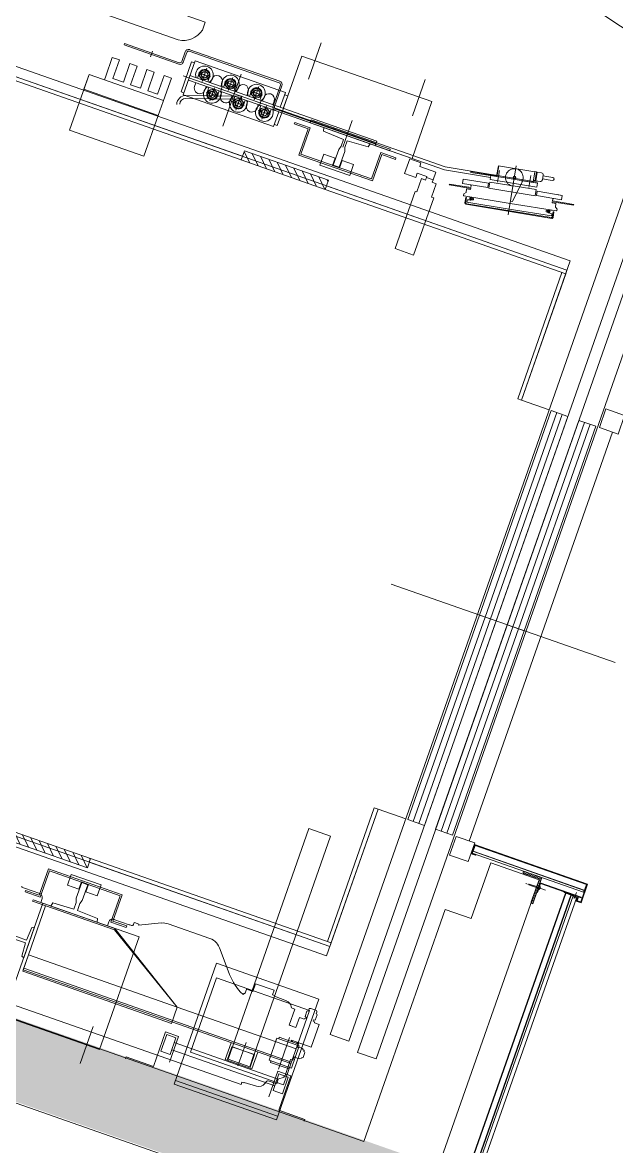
# Model space of a CAD drawing. Header units: centimetres. Extents: x 139057 to 200038, y 34824 to 80516.
# Drawn here: x 165451.7 to 165602.5, y 49304.1 to 49589.4 of the extents above; entities that cross this region are included whole.
import ezdxf

# ---------------------------------------------------------------- set-up
doc = ezdxf.new("R2010")
doc.units = ezdxf.units.CM
doc.header["$LTSCALE"] = 100
doc.linetypes.add('ACAD_ISO10W100', pattern=[18, 12, -3, 0, -3])
doc.linetypes.add('HIDDEN', pattern=[0.5, 0.25, -0.25])
doc.layers.get('0').update_dxf_attribs({"lineweight": 0})
for name, color, linetype, lineweight in [('410_STRUTTURE_001-AM_0', 7, 'Continuous', 0), ('437_RIVESTIMENTI_001-AM_0', 13, 'Continuous', 0), ('441_SERRAMENTI_001-AM_0', 1, 'Continuous', 0), ('448_RAMPE_SCALE_ASCENS_001-AM_0', 216, 'Continuous', 0)]:
    doc.layers.add(name, color=color, linetype=linetype, lineweight=lineweight)
doc.layers.add('_retini_strutture', color=7, linetype='Continuous')
doc.layers.add('A-MCTG1-10.5', color=1, linetype='Continuous')

# ---------------------------------------------------------------- blocks, each defined once
blk = doc.blocks.new('PitLadder')
at = {"ltscale": 0.25}
for p, q in [((0, 240), (5, 240)), ((5, 240), (5, 167)), ((5, 167), (98, 167)), ((92.5, 162), (47.5, 162)), ((47.5, 162), (47.5, 137)), ((92.5, 137), (92.5, 162)), ((98, 167), (98, 132)), ((98, 132), (29, 132)), ((47.5, 137), (92.5, 137)), ((60.5, -140), (60.5, 137)), ((79.5, -140), (79.5, 137)), ((98, -135), (29, -135)), ((47.5, -165), (47.5, -140)), ((47.5, -140), (92.5, -140)), ((92.5, -140), (92.5, -165)), ((98, -170), (98, -135)), ((5, -240), (5, -170)), ((5, -170), (98, -170)), ((92.5, -165), (47.5, -165)), ((0, -240), (5, -240))]:
    blk.add_line(p, q, dxfattribs=at)
blk = doc.blocks.new('ShaftLight')
at = {"ltscale": 0.25}
blk.add_lwpolyline([(21.2, -290), (0, -290), (0, 290), (21.2, 290), (21.2, 290, -0.320438), (65, 240.1), (65, 240.1), (65, -240.1), (65, -240.1, -0.320438), (21.2, -290)], format="xyb", close=True, dxfattribs=at)
blk = doc.blocks.new('AP1-2')
h = blk.add_hatch()
h.set_pattern_fill('ANSI31', color=256, scale=5, angle=15.3452, style=0)
h.set_pattern_definition([(150.34525, (14868789.758, 36739849.677), (7.854514, 13.795732), [])])
h.paths.add_polyline_path([(14863933.3, 36750443.5), (14863957.4, 36750450.1), (14863897.6, 36750668), (14863873.5, 36750661.4)])
h = blk.add_hatch()
h.set_pattern_fill('ANSI31', color=256, scale=5, angle=15.3452, style=0)
h.set_pattern_definition([(150.34525, (14867029.821, 36739366.718), (7.854514, 13.795732), [])])
h.paths.add_polyline_path([(14862173.4, 36749960.5), (14862197.5, 36749967.1), (14862137.7, 36750185.1), (14862113.6, 36750178.5)])
for p, q in [((14864138.3, 36749828.8), (14863729.4, 36751318.7)), ((14864114.2, 36749822.2), (14863711.9, 36751288)), ((14861926.1, 36750823.9), (14862334.9, 36749333.9)), ((14861956.8, 36750806.4), (14862359.1, 36749340.6)), ((14864030.3, 36750566.2), (14864019.5, 36750605.9)), ((14860972.4, 36750582.7), (14861912.2, 36748931.4)), ((14864051.7, 36750582.8), (14864047.8, 36750581.7)), ((14864047.8, 36750581.7), (14864106, 36750369.5)), ((14864051.7, 36750582.8), (14864109.9, 36750370.6)), ((14864029.8, 36750568.2), (14864030.3, 36750566.2)), ((14864042.6, 36750559.2), (14864053.2, 36750562.1)), ((14864100.7, 36750389.1), (14864053.2, 36750562.1)), ((14864083.6, 36750372), (14864083.1, 36750373.9)), ((14864083.1, 36750373.9), (14864094, 36750334.3)), ((14864090.1, 36750386.2), (14864100.7, 36750389.1)), ((14861975.4, 36750349.5), (14861898.2, 36750328.3)), ((14862071.9, 36749846.6), (14861934.7, 36750346.5)), ((14861977.5, 36750341.8), (14861975.4, 36750349.5)), ((14864106, 36750369.5), (14864109.9, 36750370.6)), ((14861983.3, 36750343.4), (14861894.6, 36750319)), ((14861894.6, 36750319), (14861958.9, 36750084.7)), ((14861900.3, 36750320.6), (14861898.2, 36750328.3)), ((14861933.1, 36750329.6), (14862066.1, 36749845)), ((14861944.7, 36750332.8), (14862077.7, 36749848.2)), ((14862047.6, 36750109), (14861983.3, 36750343.4)), ((14864090.7, 36750309.9), (14864087.6, 36750321.4)), ((14864087.9, 36750322.1), (14864095.1, 36750324)), ((14864094.6, 36750326), (14864095.3, 36750326.2)), ((14864095.1, 36750324), (14864094.6, 36750326)), ((14861928.6, 36750293.1), (14861911.4, 36750288.4)), ((14861918.8, 36750302.8), (14861915.3, 36750289.4)), ((14861915.3, 36750289.4), (14861925.1, 36750279.7)), ((14861923.5, 36750304.2), (14861918.8, 36750302.8)), ((14861926.9, 36750307), (14861923, 36750305.9)), ((14861923, 36750305.9), (14861924.6, 36750300.3)), ((14861928.6, 36750293.1), (14861924.4, 36750308.5)), ((14861932.5, 36750294.2), (14861924.8, 36750292.1)), ((14861938.4, 36750310.3), (14861924.9, 36750306.6)), ((14861928.4, 36750301.4), (14861926.9, 36750307)), ((14861932.1, 36750306.5), (14861927.4, 36750305.2)), ((14861929.7, 36750289.3), (14861927.6, 36750297)), ((14861928.6, 36750293.1), (14861945.8, 36750297.8)), ((14861928.6, 36750293.1), (14861932.9, 36750277.7)), ((14861942, 36750296.8), (14861932.1, 36750306.5)), ((14861938.5, 36750283.4), (14861942, 36750296.8)), ((14861959.6, 36750316.1), (14861950, 36750313.5)), ((14861957.4, 36750286.5), (14861967.1, 36750289.1)), ((14864093.7, 36750310.2), (14864083.9, 36750252.9)), ((14864093.7, 36750310.2), (14864091.3, 36750309.5)), ((14861925.1, 36750279.7), (14861929.9, 36750281)), ((14861930.4, 36750279.2), (14861928.8, 36750284.9)), ((14861934.2, 36750280.3), (14861930.4, 36750279.2)), ((14861932.3, 36750279.6), (14861945.8, 36750283.3)), ((14861932.7, 36750285.9), (14861934.2, 36750280.3)), ((14861933.7, 36750282.1), (14861938.5, 36750283.4)), ((14861947.7, 36750276.6), (14861938, 36750273.9)), ((14861972.8, 36750283.4), (14861959.3, 36750279.7)), ((14861976.5, 36750269.9), (14861959.3, 36750265.2)), ((14861963.1, 36750266.3), (14861966.6, 36750279.7)), ((14861973, 36750256.5), (14861963.1, 36750266.3)), ((14861966.6, 36750279.7), (14861971.4, 36750281)), ((14861970.9, 36750282.8), (14861974.7, 36750283.8)), ((14861972.4, 36750277.1), (14861970.9, 36750282.8)), ((14861976.5, 36750269.9), (14861972.2, 36750285.4)), ((14861972.6, 36750268.9), (14861980.3, 36750271)), ((14861974.7, 36750283.8), (14861976.3, 36750278.2)), ((14861975.2, 36750282), (14861980, 36750283.3)), ((14861977.5, 36750266.1), (14861975.4, 36750273.8)), ((14861976.5, 36750269.9), (14861993.7, 36750274.7)), ((14861976.5, 36750269.9), (14861980.7, 36750254.5)), ((14861976.7, 36750261.7), (14861978.2, 36750256.1)), ((14861980, 36750283.3), (14861989.8, 36750273.6)), ((14861982.1, 36750257.1), (14861980.5, 36750262.8)), ((14861986.3, 36750260.2), (14861981.6, 36750258.9)), ((14861989.8, 36750273.6), (14861986.3, 36750260.2)), ((14862055.6, 36750237.2), (14861920.6, 36750200.2)), ((14861937.3, 36750235.3), (14861933.8, 36750221.9)), ((14861942.1, 36750236.6), (14861937.3, 36750235.3)), ((14861945.4, 36750239.5), (14861941.6, 36750238.4)), ((14861941.6, 36750238.4), (14861943.1, 36750232.8)), ((14861947.2, 36750225.6), (14861942.9, 36750241)), ((14861957, 36750242.8), (14861943.4, 36750239.1)), ((14861947, 36750233.8), (14861945.4, 36750239.5)), ((14861945.5, 36750246.9), (14861955.1, 36750249.6)), ((14861950.7, 36750239), (14861945.9, 36750237.7)), ((14861960.5, 36750229.3), (14861950.7, 36750239)), ((14861955.8, 36750246.1), (14861968.4, 36750249.6)), ((14861963.8, 36750241.5), (14861960.3, 36750254.1)), ((14861966.7, 36750252.7), (14861980.2, 36750256.4)), ((14861978.2, 36750248.6), (14861968.5, 36750246)), ((14861977.7, 36750257.8), (14861973, 36750256.5)), ((14861978.2, 36750256.1), (14861982.1, 36750257.1)), ((14861947.2, 36750225.6), (14861929.9, 36750220.9)), ((14861933.8, 36750221.9), (14861943.6, 36750212.2)), ((14861951, 36750226.7), (14861943.3, 36750224.5)), ((14861943.6, 36750212.2), (14861948.4, 36750213.5)), ((14861948.2, 36750221.7), (14861946.1, 36750229.5)), ((14861947.2, 36750225.6), (14861964.4, 36750230.3)), ((14861947.2, 36750225.6), (14861951.4, 36750210.2)), ((14861948.9, 36750211.7), (14861947.3, 36750217.4)), ((14861952.8, 36750212.8), (14861948.9, 36750211.7)), ((14861950.9, 36750212.1), (14861964.4, 36750215.8)), ((14861951.2, 36750218.4), (14861952.8, 36750212.8)), ((14861952.3, 36750214.6), (14861957, 36750215.9)), ((14861966.2, 36750209.1), (14861956.6, 36750206.4)), ((14861957, 36750215.9), (14861960.5, 36750229.3)), ((14861975.9, 36750219), (14861985.6, 36750221.6)), ((14861991.3, 36750215.9), (14861977.8, 36750212.2)), ((14861995, 36750202.4), (14861977.8, 36750197.7)), ((14861981.6, 36750198.8), (14861985.1, 36750212.2)), ((14861985.1, 36750212.2), (14861989.9, 36750213.5)), ((14861989.4, 36750215.3), (14861993.3, 36750216.3)), ((14861990.9, 36750209.6), (14861989.4, 36750215.3)), ((14861995, 36750202.4), (14861990.8, 36750217.9)), ((14861991.1, 36750201.4), (14861998.8, 36750203.5)), ((14861993.3, 36750216.3), (14861994.8, 36750210.7)), ((14861993.7, 36750214.5), (14861998.5, 36750215.8)), ((14861996, 36750198.6), (14861993.9, 36750206.3)), ((14861995, 36750202.4), (14862012.2, 36750207.2)), ((14861995, 36750202.4), (14861999.2, 36750187)), ((14861998.5, 36750215.8), (14862008.4, 36750206.1)), ((14862008.4, 36750206.1), (14862004.8, 36750192.7)), ((14861975.5, 36750175.3), (14861962, 36750171.6)), ((14861964, 36750179.4), (14861973.6, 36750182.1)), ((14861991.5, 36750189), (14861981.6, 36750198.8)), ((14861985.2, 36750185.2), (14861998.7, 36750188.9)), ((14861996.7, 36750181.1), (14861987, 36750178.5)), ((14861996.2, 36750190.3), (14861991.5, 36750189)), ((14861995.2, 36750194.2), (14861996.7, 36750188.5)), ((14861996.7, 36750188.5), (14862000.6, 36750189.6)), ((14862000.6, 36750189.6), (14861999, 36750195.3)), ((14862004.8, 36750192.7), (14862000.1, 36750191.4)), ((14861965.7, 36750158.1), (14861948.5, 36750153.4)), ((14861955.8, 36750167.8), (14861952.3, 36750154.4)), ((14861952.3, 36750154.4), (14861962.2, 36750144.7)), ((14861960.6, 36750169.1), (14861955.8, 36750167.8)), ((14861963.9, 36750172), (14861960.1, 36750170.9)), ((14861960.1, 36750170.9), (14861961.6, 36750165.3)), ((14861965.7, 36750158.1), (14861961.4, 36750173.5)), ((14861969.5, 36750159.2), (14861961.8, 36750157)), ((14861962.2, 36750144.7), (14861966.9, 36750146)), ((14861965.5, 36750166.3), (14861963.9, 36750172)), ((14861969.2, 36750171.5), (14861964.4, 36750170.2)), ((14861966.7, 36750154.2), (14861964.6, 36750162)), ((14861965.7, 36750158.1), (14861982.9, 36750162.8)), ((14861965.7, 36750158.1), (14861969.9, 36750142.7)), ((14861967.4, 36750144.2), (14861965.9, 36750149.9)), ((14861971.3, 36750145.3), (14861967.4, 36750144.2)), ((14861979, 36750161.8), (14861969.2, 36750171.5)), ((14861969.4, 36750144.6), (14861982.9, 36750148.3)), ((14861969.7, 36750150.9), (14861971.3, 36750145.3)), ((14861970.8, 36750147.1), (14861975.5, 36750148.4)), ((14861975.5, 36750148.4), (14861979, 36750161.8)), ((14861983.5, 36750144.9), (14861996.1, 36750148.3)), ((14861991.6, 36750140.3), (14861988.1, 36750152.9)), ((14861994.5, 36750151.5), (14862004.1, 36750154.1)), ((14862009.8, 36750148.4), (14861996.3, 36750144.7)), ((14862003.7, 36750144.7), (14862008.4, 36750146)), ((14862007.9, 36750147.8), (14862011.8, 36750148.8)), ((14862009.5, 36750142.1), (14862007.9, 36750147.8)), ((14862013.5, 36750134.9), (14862009.3, 36750150.4)), ((14862011.8, 36750148.8), (14862013.3, 36750143.2)), ((14862012.3, 36750147), (14862017, 36750148.3)), ((14862017, 36750148.3), (14862026.9, 36750138.6)), ((14861984.7, 36750141.6), (14861975.1, 36750138.9)), ((14862013.5, 36750134.9), (14861996.3, 36750130.2)), ((14862000.2, 36750131.3), (14862003.7, 36750144.7)), ((14862010, 36750121.5), (14862000.2, 36750131.3)), ((14862003.7, 36750117.7), (14862017.2, 36750121.4)), ((14862009.7, 36750133.9), (14862017.4, 36750136)), ((14862014.8, 36750122.8), (14862010, 36750121.5)), ((14862014.6, 36750131.1), (14862012.5, 36750138.8)), ((14862013.5, 36750134.9), (14862030.7, 36750139.7)), ((14862013.5, 36750134.9), (14862017.7, 36750119.5)), ((14862013.7, 36750126.7), (14862015.3, 36750121)), ((14862015.3, 36750121), (14862019.1, 36750122.1)), ((14862019.1, 36750122.1), (14862017.6, 36750127.7)), ((14862023.4, 36750125.2), (14862018.6, 36750123.9)), ((14862026.9, 36750138.6), (14862023.4, 36750125.2)), ((14862011.3, 36750090.2), (14861863.7, 36750049.8)), ((14861958.9, 36750084.7), (14861997.4, 36750095.3)), ((14861982.5, 36750111.9), (14861992.1, 36750114.6)), ((14862009, 36750098.4), (14862047.6, 36750109)), ((14862011.1, 36750090.7), (14862043.9, 36750099.7)), ((14862103.9, 36749752.7), (14862011.3, 36750090.2)), ((14862043.9, 36750099.7), (14862041.8, 36750107.4)), ((14861966.8, 36750078.6), (14861964.7, 36750086.3)), ((14861966.8, 36750078.6), (14861999.6, 36750087.6)), ((14861863.7, 36750049.8), (14861956.3, 36749712.2)), ((14862087.1, 36749929.6), (14862018.2, 36749910.7)), ((14862066.1, 36749845), (14862077.7, 36749848.2)), ((14861956.3, 36749712.2), (14862103.9, 36749752.7)), ((14863344.7, 36749149.6), (14863185.3, 36749730.7)), ((14862761.4, 36749196.9), (14863822.2, 36749488))]:
    blk.add_line(p, q)
at = {"ltscale": 0.25}
for p, q in [((14864479.2, 36750022.4), (14864191.5, 36751070.7)), ((14861948.9, 36750542.9), (14861958.6, 36750545.5)), ((14861867.1, 36750502), (14861863.3, 36750500.9)), ((14861863.3, 36750500.9), (14861902.2, 36750359)), ((14861867.1, 36750502), (14861906.1, 36750360)), ((14861892.5, 36750432.6), (14861877.8, 36750428.6)), ((14861898.7, 36750352.8), (14861873.7, 36750345.9)), ((14861899.8, 36750349), (14861874.7, 36750342.1)), ((14861867.4, 36750334.9), (14861931.4, 36750101.5)), ((14861871.2, 36750335.9), (14861935.3, 36750102.6)), ((14861984, 36750336.5), (14861976, 36750195.7)), ((14861991.7, 36750336.4), (14861983.6, 36750195.2)), ((14864084.8, 36750235.6), (14864114.5, 36750127.2)), ((14861983.8, 36750195.2), (14861976, 36750195.7)), ((14861941.4, 36750099.1), (14861995.4, 36750113.9)), ((14861942.5, 36750095.2), (14861996.5, 36750110)), ((14862002.6, 36750106.5), (14862084.1, 36749809.5)), ((14862006.5, 36750107.6), (14862088, 36749810.6)), ((14864202.3, 36750071), (14864141, 36750099.6)), ((14864247.5, 36750031.7), (14864250.4, 36750032.5)), ((14864247.5, 36750031.7), (14864248.3, 36750028.8)), ((14864250.4, 36750032.5), (14864249.9, 36750034.4)), ((14862023.7, 36750014.8), (14862031.4, 36750017)), ((14862023.7, 36750014.8), (14862119.1, 36749666.9)), ((14862031.4, 36750017), (14862127, 36749668.3)), ((14864221.3, 36750003.5), (14864241.1, 36750009.5)), ((14864234.5, 36749955.3), (14864221.3, 36750003.5)), ((14864241.1, 36750009.5), (14864236.8, 36750025.2)), ((14864237.2, 36750025.8), (14864248.3, 36750028.8)), ((14864472.9, 36750020.7), (14864479.2, 36750022.4)), ((14864472.9, 36750020.7), (14864474.4, 36750015.5)), ((14864474.4, 36750015.5), (14864473, 36750015.1)), ((14864474.4, 36750015.5), (14864473, 36750015.1)), ((14864473, 36750015.1), (14864480.4, 36749983.6)), ((14864473, 36750015.1), (14864480.4, 36749983.6)), ((14864234.5, 36749955.3), (14864246.3, 36749958.5)), ((14864246.3, 36749958.5), (14864247.7, 36749953.3)), ((14864247.7, 36749953.3), (14864249.1, 36749953.7)), ((14864249.1, 36749953.7), (14864258.8, 36749922.7)), ((14864470.7, 36749932.5), (14864464.5, 36749954.9)), ((14864472, 36749962.2), (14864465.8, 36749958.2)), ((14864465.8, 36749958.1), (14864465.8, 36749958.1)), ((14864458.6, 36749931.3), (14864455, 36749919.6)), ((14864470.7, 36749932.5), (14864461, 36749929.9)), ((14864470.7, 36749932.5), (14864461, 36749929.9)), ((14864278.6, 36749899.5), (14864276.5, 36749906.9)), ((14864278.6, 36749899.5), (14864320, 36749910.9)), ((14864324.8, 36749893.7), (14864298.9, 36749886.6)), ((14864321.1, 36749906.9), (14864320, 36749910.9)), ((14864324.8, 36749893.7), (14864320, 36749910.9)), ((14864359.8, 36749903.3), (14864357.8, 36749902.7)), ((14864371.8, 36749851.6), (14864357.8, 36749902.7)), ((14864360.9, 36749899.3), (14864359.8, 36749903.3)), ((14864362.1, 36749899.6), (14864360.9, 36749899.3)), ((14864362.1, 36749899.6), (14864364.7, 36749890)), ((14864363.8, 36749889.2), (14864364.2, 36749889.8)), ((14864365.2, 36749884.4), (14864363.8, 36749889.2)), ((14864364.7, 36749890), (14864364.2, 36749889.8)), ((14864398.6, 36749893), (14864407.9, 36749895.6)), ((14864400.6, 36749892.5), (14864398.6, 36749893)), ((14864400.6, 36749892.5), (14864398.6, 36749893)), ((14864400.6, 36749892.5), (14864398.6, 36749893)), ((14864400.6, 36749892.5), (14864398.6, 36749893)), ((14864400.6, 36749892.5), (14864398.6, 36749893)), ((14864404, 36749880.3), (14864400.6, 36749892.5)), ((14864404, 36749880.3), (14864400.6, 36749892.5)), ((14864404, 36749880.3), (14864400.6, 36749892.5)), ((14864404, 36749880.3), (14864400.6, 36749892.5)), ((14864404, 36749880.3), (14864400.6, 36749892.5)), ((14864448.1, 36749912.8), (14864406.6, 36749901.5)), ((14864407.2, 36749901.1), (14864406.6, 36749901.5)), ((14864408.6, 36749896.3), (14864407.2, 36749901.1)), ((14864408.2, 36749895.7), (14864408.6, 36749896.3)), ((14864281.1, 36749865.4), (14864277, 36749864.3)), ((14864281.5, 36749868.6), (14864295.2, 36749872.4)), ((14864300.5, 36749869.3), (14864297.5, 36749868.5)), ((14864298.9, 36749886.6), (14864302.3, 36749874.3)), ((14864300.5, 36749873.8), (14864302.3, 36749874.3)), ((14864365.8, 36749884), (14864365.2, 36749884.4)), ((14864375.4, 36749886.7), (14864365.8, 36749884)), ((14864375.4, 36749886.7), (14864373.9, 36749885.2)), ((14864375.4, 36749886.7), (14864373.9, 36749885.2)), ((14864375.4, 36749886.7), (14864373.9, 36749885.2)), ((14864375.4, 36749886.7), (14864373.9, 36749885.2)), ((14864375.4, 36749886.7), (14864373.9, 36749885.2)), ((14864375.4, 36749886.7), (14864373.9, 36749885.2)), ((14864375.4, 36749886.7), (14864373.9, 36749885.2)), ((14864373.9, 36749885.2), (14864377.3, 36749872.9)), ((14864373.9, 36749885.2), (14864377.3, 36749872.9)), ((14864373.9, 36749885.2), (14864377.3, 36749872.9)), ((14864373.9, 36749885.2), (14864377.3, 36749872.9)), ((14864373.9, 36749885.2), (14864377.3, 36749872.9)), ((14864373.9, 36749885.2), (14864377.3, 36749872.9)), ((14864373.9, 36749885.2), (14864377.3, 36749872.9)), ((14864377.3, 36749872.9), (14864379.3, 36749872.4)), ((14864377.3, 36749872.9), (14864379.3, 36749872.4)), ((14864377.3, 36749872.9), (14864379.3, 36749872.4)), ((14864377.3, 36749872.9), (14864379.3, 36749872.4)), ((14864377.3, 36749872.9), (14864379.3, 36749872.4)), ((14864377.3, 36749872.9), (14864379.3, 36749872.4)), ((14864377.3, 36749872.9), (14864379.3, 36749872.4)), ((14864379.3, 36749872.4), (14864381.9, 36749869)), ((14864379.3, 36749872.4), (14864381.9, 36749869)), ((14864379.3, 36749872.4), (14864381.9, 36749869)), ((14864379.3, 36749872.4), (14864381.9, 36749869)), ((14864379.3, 36749872.4), (14864381.9, 36749869)), ((14864379.3, 36749872.4), (14864381.9, 36749869)), ((14864379.3, 36749872.4), (14864381.9, 36749869)), ((14864381.9, 36749869), (14864384.2, 36749869.6)), ((14864381.9, 36749869), (14864384.2, 36749869.6)), ((14864381.9, 36749869), (14864384.2, 36749869.6)), ((14864381.9, 36749869), (14864384.2, 36749869.6)), ((14864381.9, 36749869), (14864384.2, 36749869.6)), ((14864381.9, 36749869), (14864384.2, 36749869.6)), ((14864381.9, 36749869), (14864384.2, 36749869.6)), ((14864384.2, 36749869.6), (14864384.8, 36749867.7)), ((14864384.2, 36749869.6), (14864384.8, 36749867.7)), ((14864384.2, 36749869.6), (14864384.8, 36749867.7)), ((14864384.2, 36749869.6), (14864384.8, 36749867.7)), ((14864384.2, 36749869.6), (14864384.8, 36749867.7)), ((14864384.2, 36749869.6), (14864384.8, 36749867.7)), ((14864384.8, 36749867.7), (14864386.3, 36749866.8)), ((14864384.8, 36749867.7), (14864386.3, 36749866.8)), ((14864384.8, 36749867.7), (14864386.3, 36749866.8)), ((14864384.8, 36749867.7), (14864386.3, 36749866.8)), ((14864384.8, 36749867.7), (14864386.3, 36749866.8)), ((14864384.8, 36749867.7), (14864386.3, 36749866.8)), ((14864386.3, 36749866.8), (14864399.4, 36749870.4)), ((14864386.3, 36749866.8), (14864399.4, 36749870.4)), ((14864386.3, 36749866.8), (14864399.4, 36749870.4)), ((14864386.3, 36749866.8), (14864399.4, 36749870.4)), ((14864386.3, 36749866.8), (14864399.4, 36749870.4)), ((14864386.3, 36749866.8), (14864388.4, 36749867.4)), ((14864399.4, 36749870.4), (14864400.2, 36749871.9)), ((14864399.4, 36749870.4), (14864400.2, 36749871.9)), ((14864399.4, 36749870.4), (14864400.2, 36749871.9)), ((14864399.4, 36749870.4), (14864400.2, 36749871.9)), ((14864399.4, 36749870.4), (14864400.2, 36749871.9)), ((14864399.7, 36749873.9), (14864401.2, 36749874.3)), ((14864399.7, 36749873.9), (14864401.2, 36749874.3)), ((14864399.7, 36749873.9), (14864401.2, 36749874.3)), ((14864399.7, 36749873.9), (14864401.2, 36749874.3)), ((14864399.7, 36749873.9), (14864401.2, 36749874.3)), ((14864400.2, 36749871.9), (14864399.7, 36749873.9)), ((14864400.2, 36749871.9), (14864399.7, 36749873.9)), ((14864400.2, 36749871.9), (14864399.7, 36749873.9)), ((14864400.2, 36749871.9), (14864399.7, 36749873.9)), ((14864400.2, 36749871.9), (14864399.7, 36749873.9)), ((14864401.2, 36749874.3), (14864402.5, 36749878.8)), ((14864401.2, 36749874.3), (14864402.5, 36749878.8)), ((14864401.2, 36749874.3), (14864402.5, 36749878.8)), ((14864401.2, 36749874.3), (14864402.5, 36749878.8)), ((14864401.2, 36749874.3), (14864402.5, 36749878.8)), ((14864402.5, 36749878.8), (14864404, 36749880.3)), ((14864402.5, 36749878.8), (14864404, 36749880.3)), ((14864402.5, 36749878.8), (14864404, 36749880.3)), ((14864402.5, 36749878.8), (14864404, 36749880.3)), ((14864402.5, 36749878.8), (14864404, 36749880.3)), ((14864274, 36749859.1), (14864277.5, 36749846.4)), ((14864286.8, 36749844.6), (14864282.7, 36749843.5)), ((14864288.7, 36749842.1), (14864302.5, 36749845.9)), ((14864305.5, 36749851.2), (14864302.5, 36749850.4)), ((14864307.8, 36749847.3), (14864309.6, 36749847.8)), ((14864309.6, 36749847.8), (14864313, 36749835.5)), ((14864313, 36749835.5), (14864371.8, 36749851.6)), ((14862088, 36749810.6), (14862084.1, 36749809.5)), ((14862119.1, 36749666.9), (14862141.3, 36749430.4)), ((14862127, 36749668.3), (14862138, 36749550.9)), ((14862163.9, 36749653.7), (14862161.9, 36749653.5)), ((14862161.9, 36749653.5), (14862167.1, 36749598.7)), ((14862163.9, 36749653.7), (14862169.1, 36749598.9)), ((14862158, 36749620.5), (14862147, 36749619.5)), ((14862153.1, 36749554.7), (14862147, 36749619.5)), ((14862164.1, 36749555.8), (14862158, 36749620.5)), ((14862180.1, 36749610), (14862171.1, 36749609.2)), ((14862171.1, 36749609.2), (14862172, 36749599.2)), ((14862184.6, 36749615.4), (14862180.1, 36749610)), ((14862188.1, 36749615.8), (14862184.6, 36749615.4)), ((14862189.2, 36749614.9), (14862188.1, 36749615.8)), ((14862189.2, 36749614.9), (14862200.2, 36749496.4)), ((14862190.1, 36749604.4), (14862194.2, 36749589.7)), ((14862193.2, 36749609.7), (14862207.1, 36749611)), ((14862207.1, 36749611), (14862193.2, 36749609.7)), ((14862193.3, 36749607.7), (14862193.2, 36749609.7)), ((14862193.2, 36749609.7), (14862193.3, 36749607.7)), ((14862193.3, 36749607.7), (14862207.3, 36749609)), ((14862193.3, 36749607.7), (14862207.3, 36749609)), ((14862199.1, 36749605.2), (14862197.9, 36749590.1)), ((14862204.6, 36749605.8), (14862199.1, 36749605.2)), ((14862204.6, 36749605.8), (14862214.7, 36749497.7)), ((14862208.6, 36749605.9), (14862208.4, 36749608.1)), ((14862208.4, 36749608.1), (14862208.6, 36749605.9)), ((14862208.6, 36749605.9), (14862228.7, 36749390.3)), ((14862208.6, 36749605.9), (14862228.7, 36749390.3)), ((14862210.4, 36749608.3), (14862230.9, 36749388.3)), ((14862230.9, 36749388.3), (14862210.4, 36749608.3)), ((14862126.6, 36749601.5), (14862128.6, 36749601.7)), ((14862132.4, 36749540.2), (14862126.6, 36749601.5)), ((14862134.4, 36749540.4), (14862128.6, 36749601.7)), ((14862161.4, 36749600.2), (14862159.9, 36749600.1)), ((14862161.6, 36749598.2), (14862161.4, 36749600.2)), ((14862167.1, 36749598.7), (14862161.6, 36749598.2)), ((14862172, 36749599.2), (14862169.1, 36749598.9)), ((14862191.2, 36749596), (14862199.6, 36749596.8)), ((14862197.9, 36749590.1), (14862194.2, 36749589.7)), ((14862195.8, 36749592.2), (14862195, 36749600.5)), ((14862143.4, 36749551.3), (14862133.4, 36749550.4)), ((14862133.4, 36749550.4), (14862135.2, 36749531)), ((14862143.4, 36749551.3), (14862154.6, 36749431.8)), ((14862165.6, 36749552.9), (14862149.7, 36749551.4)), ((14862149.7, 36749551.4), (14862160.8, 36749432.9)), ((14862164.1, 36749555.8), (14862153.1, 36749554.7)), ((14862176.7, 36749434.4), (14862165.6, 36749552.9)), ((14862133.8, 36749535.4), (14862106.9, 36749532.8)), ((14862106.9, 36749532.8), (14862115.7, 36749439.3)), ((14862107, 36749531.9), (14862134.9, 36749534.5)), ((14862134.4, 36749540.4), (14862132.4, 36749540.2)), ((14862133.8, 36749535.4), (14862133.4, 36749540.3)), ((14862104.3, 36749487.4), (14862229.5, 36749499.1)), ((14862195.2, 36749490.9), (14862144.9, 36749470.5)), ((14862195.2, 36749490.9), (14862194.8, 36749495.9)), ((14862211.3, 36749377.9), (14862200.2, 36749496.4)), ((14862224.8, 36749389.7), (14862214.7, 36749497.7)), ((14862141.1, 36749468.8), (14862144.6, 36749430.9)), ((14862115.9, 36749435.3), (14862115.5, 36749439.2)), ((14862137.6, 36749441.3), (14862115.7, 36749439.3)), ((14862115.9, 36749435.3), (14862138.1, 36749437.3)), ((14862116.1, 36749433.3), (14862138.3, 36749435.3)), ((14862117.1, 36749422.3), (14862116.1, 36749433.3)), ((14862118.1, 36749433.5), (14862118, 36749435.4)), ((14862156.4, 36749451.9), (14862125.9, 36749449.1)), ((14862136.3, 36749435.2), (14862136.1, 36749437.1)), ((14862138.1, 36749437.3), (14862137.8, 36749441.3)), ((14862139.3, 36749424.4), (14862138.3, 36749435.3)), ((14862154.6, 36749431.8), (14862144.6, 36749430.9)), ((14862160.8, 36749432.9), (14862176.7, 36749434.4)), ((14862134.8, 36749418.9), (14862122.6, 36749417.8)), ((14862124.7, 36749418), (14862127.1, 36749392.7)), ((14862132.7, 36749418.7), (14862135, 36749393.5)), ((14862175.7, 36749431.3), (14862164.7, 36749430.3)), ((14862170.8, 36749365.6), (14862164.7, 36749430.3)), ((14862181.8, 36749366.6), (14862175.7, 36749431.3)), ((14862210.4, 36749388.4), (14862211.6, 36749403.5)), ((14862215.3, 36749403.9), (14862211.6, 36749403.5)), ((14862219.3, 36749389.2), (14862215.3, 36749403.9)), ((14862170.4, 36749370), (14862169.5, 36749379)), ((14862181.3, 36749387.1), (14862179.8, 36749387)), ((14862186.6, 36749389.6), (14862181.2, 36749389.1)), ((14862181.3, 36749387.1), (14862181.2, 36749389.1)), ((14862186.6, 36749389.6), (14862191.8, 36749334.9)), ((14862191.6, 36749390.1), (14862188.6, 36749389.8)), ((14862188.6, 36749389.8), (14862193.7, 36749335.1)), ((14862192.5, 36749380.2), (14862191.6, 36749390.1)), ((14862201.5, 36749381), (14862192.5, 36749380.2)), ((14862206.9, 36749376.5), (14862201.5, 36749381)), ((14862210.4, 36749376.8), (14862206.9, 36749376.5)), ((14862211.3, 36749377.9), (14862210.4, 36749376.8)), ((14862214.1, 36749385.7), (14862228.1, 36749387)), ((14862228.1, 36749387), (14862214.1, 36749385.7)), ((14862214.1, 36749385.7), (14862214.3, 36749383.7)), ((14862214.1, 36749385.7), (14862214.3, 36749383.7)), ((14862214.3, 36749383.7), (14862228.2, 36749385)), ((14862214.3, 36749383.7), (14862228.2, 36749385)), ((14862224.8, 36749389.7), (14862219.3, 36749389.2)), ((14862228.7, 36749390.3), (14862229, 36749388.1)), ((14862228.7, 36749390.3), (14862229, 36749388.1)), ((14862181.8, 36749366.6), (14862170.8, 36749365.6)), ((14862193.7, 36749335.1), (14862191.8, 36749334.9))]:
    blk.add_line(p, q, dxfattribs=at)
at = {"ltscale": 15}
for p, q in [((14864060.9, 36750549), (14864230.7, 36750595.6)), ((14864188.2, 36750583.9), (14864226.8, 36750594.5)), ((14864230.7, 36750595.6), (14864336.5, 36750209.8)), ((14864106, 36750369.5), (14864294.1, 36750198.2)), ((14864109.9, 36750370.6), (14864294.1, 36750198.2)), ((14864336.5, 36750209.8), (14864294.1, 36750198.2)), ((14864332.7, 36750208.8), (14864417.3, 36749900.2)), ((14864294.1, 36750198.2), (14864378.8, 36749889.6)), ((14864402.8, 36749953.2), (14864412.4, 36749955.9)), ((14864364.2, 36749942.7), (14864355.2, 36749940.2)), ((14864378.8, 36749889.6), (14864417.3, 36749900.2))]:
    blk.add_line(p, q, dxfattribs=at)
at = {"ltscale": 2}
for p, q in [((14864294.1, 36750198.2), (14864188.2, 36750583.9)), ((14864222.9, 36750593.5), (14864413.5, 36749899.1)), ((14864226.8, 36750594.5), (14864332.7, 36750208.8)), ((14864374.8, 36750055.2), (14864418.2, 36750067.1)), ((14864384.9, 36750052.3), (14864419.6, 36750061.8)), ((14864437.1, 36749998.2), (14864418.2, 36750067.1)), ((14864400.9, 36749994), (14864384.9, 36750052.3)), ((14864400.9, 36749994), (14864435.7, 36750003.5)), ((14864393.7, 36749986.3), (14864437.1, 36749998.2))]:
    blk.add_line(p, q, dxfattribs=at)
at = {"ltscale": 1.5}
for p, q in [((14864371.5, 36750017.2), (14864431.8, 36750033.8)), ((14864355.1, 36749940.1), (14864412.6, 36749955.9)), ((14864402.9, 36749953.3), (14864412.6, 36749955.9)), ((14864412.6, 36749955.9), (14864428.5, 36749898.1)), ((14864413.9, 36749951.1), (14864417.8, 36749952.2)), ((14864417.8, 36749952.2), (14864431, 36749903.9)), ((14864351.7, 36749908.1), (14864433.3, 36749930.5)), ((14864356.4, 36749935.3), (14864352.5, 36749934.3)), ((14864352.5, 36749934.3), (14864365.8, 36749886)), ((14864364.7, 36749942.8), (14864355.1, 36749940.1)), ((14864364.2, 36749942.7), (14864355.1, 36749940.2)), ((14864355.1, 36749940.1), (14864370.9, 36749882.3)), ((14864370.9, 36749882.3), (14864428.5, 36749898.1)), ((14864427.1, 36749902.9), (14864431, 36749903.9)), ((14864369.6, 36749887.1), (14864365.8, 36749886))]:
    blk.add_line(p, q, dxfattribs=at)
at = {"color": 1, "linetype": 'ACAD_ISO10W100', "ltscale": 0.25}
for p, q in [((14862149, 36749531.6), (14862118.4, 36749528.7)), ((14862209.9, 36749396.8), (14862218.2, 36749397.6)), ((14862214.4, 36749393), (14862213.6, 36749401.4))]:
    blk.add_line(p, q, dxfattribs=at)
for points in [[(14862128, 36750182.4), (14862137.7, 36750185.1), (14861966.5, 36750809), (14861956.8, 36750806.4)], [(14864076.9, 36750475.6), (14864054.7, 36750556.6), (14864271.7, 36750616.2), (14864311.5, 36750743.2), (14864309.1, 36750751.9), (14864314.9, 36750753.5), (14864415.4, 36750387.1), (14864123.2, 36750306.9)], [(14863897.6, 36750668), (14863873.5, 36750661.4), (14863933.3, 36750443.5), (14863957.4, 36750450.1)], [(14864196.8, 36750595.4), (14864192.8, 36750600.5), (14864158.4, 36750593.3), (14864151.9, 36750617.1), (14864149.5, 36750626.8), (14864143.3, 36750651.5), (14864134.6, 36750649.1), (14864141.3, 36750624.6), (14864144.7, 36750615.1), (14864151.2, 36750591.4), (14864118, 36750580), (14864117.2, 36750573.5)], [(14864097.5, 36750340.2), (14864087.7, 36750375.9), (14864019.2, 36750357.1), (14863966.8, 36750548.1), (14864035.3, 36750566.9), (14864025.5, 36750602.5), (14864029.4, 36750603.6), (14864040.2, 36750564.1), (14863971.7, 36750545.3), (14864022, 36750362), (14864090.5, 36750380.8), (14864101.3, 36750341.3)], [(14864060.4, 36750535.9), (14864052.4, 36750531.1), (14864064, 36750477.3), (14864046.7, 36750472.5), (14864036.2, 36750472.8), (14863995.7, 36750461.6), (14864000, 36750446.2), (14864040.5, 36750457.3), (14864049.3, 36750462.9), (14864066.7, 36750467.6), (14864084.1, 36750415.4), (14864093.5, 36750415.4)], [(14864005.1, 36750497.4), (14863976.6, 36750489.6), (14863997.8, 36750412.4), (14864026.3, 36750420.2), (14864018.2, 36750449.7), (14863998.9, 36750444.4), (14863993.9, 36750462.7), (14864013.2, 36750468)], [(14864104.5, 36749819.5), (14864114.2, 36749822.2), (14863943, 36750446.1), (14863933.3, 36750443.5)], [(14864357.9, 36750407.6), (14864454.4, 36750434)], [(14862137.7, 36750185.1), (14862113.6, 36750178.5), (14862173.4, 36749960.5), (14862197.5, 36749967.1)], [(14864176.2, 36750106.2), (14864489.6, 36750192.2), (14864562.4, 36749927), (14864249, 36749841)], [(14864213.3, 36750103.4), (14864406.1, 36750156.4), (14864472.3, 36749915.3), (14864279.4, 36749862.4)], [(14863834.3, 36749839.7), (14863818.9, 36749895.7), (14864417.1, 36750059.8), (14864432.4, 36750003.9)], [(14864432.4, 36750003.9), (14864417.1, 36750059.8), (14864385.3, 36750051.1), (14864400.6, 36749995.2)], [(14862037, 36750056.9), (14862046.8, 36750021.2), (14862115.3, 36750040), (14862167.7, 36749849), (14862099.2, 36749830.2), (14862109, 36749794.6), (14862105.1, 36749793.5), (14862094.3, 36749833), (14862162.8, 36749851.8), (14862112.5, 36750035.1), (14862044, 36750016.3), (14862033.2, 36750055.8)], [(14861921.2, 36750029.2), (14861827.2, 36750003.4)], [(14862074.1, 36749861.2), (14862082.1, 36749866), (14862070.5, 36749919.8), (14862087.8, 36749924.6), (14862098.3, 36749924.4), (14862138.8, 36749935.5), (14862134.5, 36749950.9), (14862094, 36749939.8), (14862085.2, 36749934.2), (14862067.8, 36749929.5), (14862050.4, 36749981.7), (14862041, 36749981.8)], [(14862129.4, 36749899.7), (14862157.8, 36749907.5), (14862136.7, 36749984.7), (14862108.2, 36749976.9), (14862116.3, 36749947.4), (14862135.6, 36749952.7), (14862140.6, 36749934.4), (14862121.3, 36749929.1)], [(14862359.1, 36749340.6), (14862368.7, 36749343.2), (14862197.5, 36749967.1), (14862187.8, 36749964.5)], [(14864349.8, 36749757.2), (14864336.5, 36749805.4), (14862157.1, 36749207.4), (14862170.3, 36749159.1)], [(14863757.4, 36749724.3), (14864104.5, 36749819.5), (14864101.9, 36749829.2), (14863754.7, 36749733.9)], [(14861995.3, 36749759.2), (14861901.3, 36749733.4)], [(14864390.2, 36749685.4), (14864377, 36749733.6), (14862159, 36749124.9), (14862172.2, 36749076.7)], [(14863790.4, 36749603.7), (14863778.5, 36749647.1), (14863248.1, 36749501.6), (14863260, 36749458.2)], [(14863810.3, 36749531.4), (14863798.4, 36749574.8), (14863268, 36749429.3), (14863279.9, 36749385.9)], [(14863812.9, 36749521.8), (14863861.2, 36749535), (14863874.4, 36749486.8), (14863826.2, 36749473.5)], [(14863260, 36749458.2), (14863248.1, 36749501.6), (14862717.7, 36749356), (14862729.7, 36749312.6)], [(14862368.7, 36749343.2), (14862696.6, 36749433.2), (14862693.9, 36749442.8), (14862366.1, 36749352.8)], [(14863279.9, 36749385.9), (14863268, 36749429.3), (14862737.6, 36749283.7), (14862749.5, 36749240.3)], [(14862752.1, 36749230.7), (14862703.9, 36749217.4), (14862717.2, 36749169.2), (14862765.4, 36749182.4)]]:
    blk.add_lwpolyline(points, close=True)
at = {"ltscale": 0.25}
for points in [[(14861947.7, 36750585.1), (14862092.4, 36750624.8), (14862145.3, 36750431.9), (14862039.2, 36750402.8), (14861986.3, 36750595.7), (14861947.7, 36750585.1), (14862000.6, 36750392.2), (14861942.8, 36750376.3), (14862039.2, 36750402.8)], [(14861942.8, 36750376.3), (14861937.6, 36750395.1), (14861985.8, 36750408.4), (14861978.8, 36750434.1), (14861930.6, 36750420.9), (14861925.4, 36750439.7), (14861973.6, 36750452.9), (14861966.6, 36750478.3), (14861918.4, 36750465), (14861913.3, 36750483.8), (14861961.5, 36750497.1), (14861954.1, 36750524.1), (14861905.9, 36750510.8), (14861900.7, 36750529.7), (14861948.9, 36750542.9)], [(14862335.1, 36749779.5), (14862348.2, 36749731.6), (14862199.7, 36749690.9), (14862198.3, 36749696.2), (14862163.6, 36749686.7), (14862160.6, 36749697.3), (14862154.3, 36749695.5), (14862149.5, 36749712.9), (14862155.9, 36749714.6), (14862153, 36749725.2), (14862187.7, 36749734.8), (14862186.6, 36749738.8), (14862335.1, 36749779.5)]]:
    blk.add_lwpolyline(points, dxfattribs=at)
for points in [[(14864480, 36750189.6), (14864552.8, 36749924.4)], [(14864138.3, 36749828.8), (14863757.4, 36749724.3), (14863777.2, 36749651.9)], [(14862149.5, 36749712.9), (14862146.6, 36749712.1), (14862139.9, 36749736.7), (14862151.4, 36749739.9), (14862143.5, 36749768.8), (14862104.9, 36749758.2), (14862112.9, 36749729.3), (14862122.5, 36749731.9), (14862134, 36749690), (14862154.3, 36749695.5)], [(14863252.1, 36749487.1), (14863782.5, 36749632.7)], [(14863256.1, 36749472.6), (14863786.5, 36749618.2)], [(14863272, 36749414.8), (14863802.3, 36749560.3)], [(14863275.9, 36749400.3), (14863806.3, 36749545.9)], [(14862721.7, 36749341.6), (14863252.1, 36749487.1)], [(14862725.7, 36749327.1), (14863256.1, 36749472.6)], [(14862334.9, 36749333.9), (14862696.6, 36749433.2), (14862716.4, 36749360.9)], [(14862741.6, 36749269.2), (14863272, 36749414.8)], [(14862745.5, 36749254.8), (14863275.9, 36749400.3)]]:
    blk.add_lwpolyline(points)
for points in [[(14862128.6, 36749601.7), (14862126.6, 36749601.5), (14862131.9, 36749545.2), (14862133.9, 36749545.4), (14862133.4, 36749550.4)], [(14862154.6, 36749431.8), (14862144.6, 36749430.9), (14862133.4, 36749550.4), (14862143.4, 36749551.3)], [(14862132.4, 36749540.2), (14862134.4, 36749540.4), (14862133.9, 36749545.4), (14862131.9, 36749545.2)]]:
    blk.add_lwpolyline(points, close=True, dxfattribs=at)
for centre in [(14861928.6, 36750293.1), (14861976.5, 36750269.9), (14861947.2, 36750225.6), (14861995, 36750202.4), (14861965.7, 36750158.1), (14862013.5, 36750134.9)]:
    blk.add_circle(centre, 8.25)
for centre, radius in [((14862195.4, 36749596.4), 3), ((14862134, 36749490.2), 3.4), ((14862214, 36749397.2), 3)]:
    blk.add_circle(centre, radius, dxfattribs=at)
for centre, radius, start, end in [((14863980.9, 36750595.3), 40, 15.3452, 27.1975), ((14864040, 36750568.9), 10, 195.3452, 285.3452), ((14864092.8, 36750376.6), 10, 105.3452, 195.3452), ((14861963.3, 36750302.6), 14, 285.3452, 105.3452), ((14864088, 36750321.6), 0.5, 105.3452, 195.3452), ((14864055.4, 36750323.7), 40, 3.493, 15.3452), ((14861928.6, 36750293.1), 22.5, 66.8667, 323.8238), ((14861928.6, 36750293.1), 14, 105.3452, 285.3452), ((14861928.6, 36750293.1), 12, 114.9393, 275.7512), ((14861928.6, 36750293.1), 7.25, 285.3452, 195.3452), ((14861928.6, 36750293.1), 12, 294.9393, 95.7512), ((14861976.5, 36750269.9), 22.5, 246.8667, 143.8238), ((14864091.2, 36750310), 0.5, 195.3452, 285.3452), ((14861941.7, 36750260.4), 14, 105.3452, 285.3452), ((14861976.5, 36750269.9), 12, 114.9393, 275.7512), ((14861976.5, 36750269.9), 7.25, 15.3452, 285.3452), ((14861976.5, 36750269.9), 14, 285.3452, 105.3452), ((14861976.5, 36750269.9), 12, 294.9393, 95.7512), ((14861947.2, 36750225.6), 22.5, 66.8667, 323.8238), ((14861947.2, 36750225.6), 14, 105.3452, 285.3452), ((14861947.2, 36750225.6), 12, 114.9393, 275.7512), ((14861947.2, 36750225.6), 7.25, 285.3452, 195.3452), ((14861947.2, 36750225.6), 12, 294.9393, 95.7512), ((14861981.9, 36750235.1), 14, 285.3452, 105.3452), ((14861960.3, 36750192.9), 14, 105.3452, 285.3452), ((14861995, 36750202.4), 22.5, 246.8667, 143.8238), ((14861995, 36750202.4), 12, 114.9393, 275.7512), ((14861995, 36750202.4), 7.25, 15.3452, 285.3452), ((14861995, 36750202.4), 14, 285.3452, 105.3452), ((14861995, 36750202.4), 12, 294.9393, 95.7512), ((14861965.7, 36750158.1), 22.5, 66.8667, 323.8238), ((14862000.4, 36750167.6), 14, 285.3452, 105.3452), ((14861965.7, 36750158.1), 14, 105.3452, 285.3452), ((14861965.7, 36750158.1), 12, 114.9393, 275.7512), ((14861965.7, 36750158.1), 7.25, 285.3452, 195.3452), ((14861965.7, 36750158.1), 12, 294.9393, 95.7512), ((14862013.5, 36750134.9), 22.5, 246.8667, 143.8238), ((14862013.5, 36750134.9), 12, 114.9393, 275.7512), ((14862013.5, 36750134.9), 14, 285.3452, 105.3452), ((14862013.5, 36750134.9), 12, 294.9393, 95.7512), ((14861978.8, 36750125.4), 14, 105.3452, 285.3452), ((14862013.5, 36750134.9), 7.25, 15.3452, 285.3452)]:
    blk.add_arc(centre, radius, start, end)
for centre, radius, start, end in [((14861876, 36750337.3), 9, 105.3452, 195.3452), ((14861897.4, 36750357.6), 5, 285.3452, 15.3452), ((14862007, 36750335.1), 23, 86.7398, 176.7398), ((14862006.6, 36750335.6), 15, 86.7398, 176.7398), ((14861876, 36750337.3), 5, 105.3452, 195.3452), ((14864123.4, 36750246.2), 40, 170.3452, 195.3452), ((14864153.1, 36750137.8), 40, 195.3452, 252.4471), ((14861940.1, 36750103.9), 9, 195.3452, 285.3452), ((14861940.1, 36750103.9), 5, 195.3452, 285.3452), ((14861997.8, 36750105.2), 9, 15.3452, 105.3452), ((14861997.8, 36750105.2), 5, 15.3452, 105.3452), ((14864142.6, 36749944), 140.3, 40.1376, 64.8032), ((14864237.3, 36750025.3), 0.5, 105.3452, 195.3452), ((14864461, 36749978.9), 20, 303.3795, 13.3452), ((14864461, 36749978.9), 20, 303.3795, 13.3452), ((14864467.4, 36749955.7), 3, 123.3795, 195.3452), ((14864277.9, 36749928.7), 20, 197.3452, 258.1466), ((14864445.4, 36749922.5), 10, 285.3452, 343.0316), ((14864460.5, 36749931.8), 2, 194.7652, 285.3452), ((14864273.6, 36749906.1), 3, 15.3452, 87.311), ((14864278.1, 36749860.2), 4.2, 105.3452, 195.3452), ((14864286.2, 36749866.3), 5.25, 154.4629, 190.1605), ((14864292.3, 36749868), 5.25, 5.1867, 56.2276), ((14864305.2, 36749871.5), 5.25, 154.4629, 205.5038), ((14864281.6, 36749847.5), 4.2, 195.3452, 285.3452), ((14864291.7, 36749846.4), 5.25, 200.53, 236.2276), ((14864297.7, 36749848.1), 5.25, 334.4629, 25.5038), ((14864310.7, 36749851.7), 5.25, 185.1867, 236.2276), ((14862207.4, 36749608), 3, 5.3452, 95.3452), ((14862207.4, 36749608), 3, 5.3452, 95.3452), ((14862207.4, 36749608), 1, 5.3452, 95.3452), ((14862207.4, 36749608), 1, 5.3452, 95.3452), ((14862134, 36749490.2), 22.5, 5.3452, 298.8029), ((14862137, 36749447.3), 6, 275.3452, 5.3452), ((14862122.1, 36749422.8), 5, 185.3452, 275.3452), ((14862134.4, 36749423.9), 5, 275.3452, 5.3452), ((14862131.1, 36749393.1), 4, 185.3452, 5.3452), ((14862228, 36749388), 1, 275.3452, 5.3452), ((14862228, 36749388), 1, 275.3452, 5.3452), ((14862228, 36749388), 3, 275.3452, 5.3452), ((14862228, 36749388), 3, 275.3452, 5.3452)]:
    blk.add_arc(centre, radius, start, end, dxfattribs=at)
at = {"linetype": 'Continuous', "ltscale": 0.25}
blk.add_arc((14861897.4, 36750357.6), 9, 285.3452, 15.3452, dxfattribs=at)
at = {"rotation": 15.34524588088531}
blk.add_blockref('ShaftLight', (14861718.2, 36750580.1), dxfattribs=at)
at = {"xscale": -1, "rotation": 15.3452458808853}
blk.add_blockref('PitLadder', (14864497.5, 36750088.1), dxfattribs=at)
blk = doc.blocks.new('A$C67844AE1')
at = {"ltscale": 10}
h = blk.add_hatch(dxfattribs=at)
h.set_pattern_fill('ANSI31', color=256, style=0)
h.set_pattern_definition([(315, (3930.8444, 64903.717), (-2.24506403, -2.24506403), [])])
h.paths.add_polyline_path([(-100.1, -7.3), (-100.1, -2.3), (-80.3, -2.3), (-80.3, 19.9), (-75.3, 19.9), (-75.3, -7.3)])
h.paths.add_polyline_path([(-125.3, -7.3), (-125.3, -5.3, -0.414214), (-122.3, -2.3), (-102.5, -2.3), (-102.5, -7.3)])
h.paths.add_polyline_path([(-80.3, 19.9), (-80.3, 59.7, -0.414214), (-77.3, 62.7), (-75.3, 62.7), (-75.3, 19.9)])
h.paths.add_polyline_path([(-101.3, -7.3), (-101.3, -2.3), (-100.1, -2.3), (-100.1, -7.3)])
h.paths.add_polyline_path([(-102.5, -7.3), (-102.5, -2.3), (-101.3, -2.3), (-101.3, -7.3)])
for p, q in [((-75.2, 31.8), (-75.2, 6.8)), ((-75.2, 31.8), (-73.7, 31.8)), ((-73.7, 31.8), (-73.7, 8.3)), ((-75.2, 6.8), (35.4, 6.8)), ((-73.7, 8.3), (35.4, 8.3)), ((-9.6, 9.9), (-9.6, 8.4)), ((26.7, 9.9), (-9.6, 9.9)), ((28.2, 8.4), (-9.6, 8.4)), ((24.7, 13), (14.7, 13)), ((26.7, 9.9), (26.7, 19.9)), ((26.7, 19.9), (39.7, 19.9)), ((28.2, 8.4), (28.2, 18.4)), ((28.2, 18.4), (38.2, 18.4)), ((35.4, 8.3), (35.4, 6.8)), ((38.2, -28.5), (38.2, 18.4)), ((39.7, -30), (39.7, 19.9)), ((-264.6, -27.5), (-264.6, -14.2)), ((-264.5, -5.1), (-252.8, -5.1)), ((-264.5, -30), (-264.5, -5.1)), ((-264.5, -30), (-264.5, -5.1)), ((-264.5, -5.1), (-252.8, -5.1)), ((-263, -28.5), (-263, -6.6)), ((-263, -6.6), (-252.8, -6.6)), ((-263, -28.5), (-263, -6.6)), ((-263, -6.6), (-252.8, -6.6)), ((-263, -28.5), (38.2, -28.5)), ((-252.8, -6.6), (-252.8, -5.1)), ((-252.8, -6.6), (-252.8, -5.1)), ((-264.5, -30), (39.7, -30))]:
    blk.add_line(p, q)
at = {"linetype": 'HIDDEN'}
for p, q in [((-56.4, 19.9), (-109.1, 19.9)), ((-264.5, -23.7), (-264.5, -29.7))]:
    blk.add_line(p, q, dxfattribs=at)
at = {"ltscale": 10}
blk.add_line((19.8, 15.4), (19.8, -1.1), dxfattribs=at)
blk.add_lwpolyline([(-125.3, -7.3), (-75.3, -7.3), (-75.3, 62.7), (-77.3, 62.7, 0.414214), (-80.3, 59.7), (-80.3, -2.3), (-122.3, -2.3, 0.414214), (-125.3, -5.3)], format="xyb", close=True)
at = {"linetype": 'HIDDEN'}
for points in [[(-75.2, 21.1), (-102.9, 21.1), (-102.9, 19.9)], [(-75.2, 18.7), (-102.9, 18.7), (-102.9, 19.9)]]:
    blk.add_lwpolyline(points, dxfattribs=at)
at = {"ltscale": 10}
for points in [[(-75.2, 23.1), (-75.2, 15.9), (-71.2, 15.9), (-71.2, 23.4), (-75.2, 23.4)], [(36.9, -12.5), (-262.7, -12.5), (-262.7, -7.4), (36.9, -7.4)], [(36.4, -12.9), (-262.6, -12.9), (-262.6, -28.4), (37.2, -28.4), (37.2, -12.9)]]:
    blk.add_lwpolyline(points, close=True, dxfattribs=at)

msp = doc.modelspace()

# ---------------------------------------------------------------- hatches: boundary and pattern name
at = {"layer": '_retini_strutture'}
msp.add_hatch(color=256, dxfattribs=at).paths.add_polyline_path([(165333.68, 49356.2), (165550.73, 49280.12), (165557.35, 49298.99), (165359.18, 49368.46), (165455.6, 49643.45), (165616.95, 49886.11), (165791.81, 49769.82), (165802.88, 49786.47), (165611.37, 49913.84), (165437.56, 49652.43)])

# ---------------------------------------------------------------- linework, layer by layer
at = {"layer": '410_STRUTTURE_001-AM_0'}
for p, q in [((165565.61, 49361.93, 0), (165570.57, 49376.08, 0)), ((165582.84, 49371.78, 0), (165570.57, 49376.08, 0)), ((165550.54, 49279.85, 0), (165582.84, 49371.78, 0)), ((165538.34, 49305.32, 0), (165359.03, 49368.19, 0)), ((165559, 49364.25, 0), (165538.34, 49305.32, 0)), ((165565.61, 49361.93, 0), (165559, 49364.25, 0)), ((165333.54, 49355.93, 0), (165550.54, 49279.85, 0))]:
    msp.add_line(p, q, dxfattribs=at)
at = {"layer": '437_RIVESTIMENTI_001-AM_0'}
for p, q in [((165567.13, 49298.4, 0), (165591.48, 49367.71, 0)), ((165568.4, 49299.02, 0), (165592.42, 49367.38, 0))]:
    msp.add_line(p, q, dxfattribs=at)
at = {"layer": 'A-MCTG1-10.5'}
for p, q in [((165564.58, 49297.18, 0), (165589.59, 49368.37, 0)), ((165566.49, 49298.1, 0), (165591, 49367.87, 0))]:
    msp.add_line(p, q, dxfattribs=at)

# ---------------------------------------------------------------- block references
at = {"layer": '441_SERRAMENTI_001-AM_0', "extrusion": (0, 0, -1), "xscale": 0.1, "yscale": 0.1, "zscale": -0.1, "rotation": 199.3242863170906}
msp.add_blockref('A$C67844AE1', (-165590.42, 49369.13, 0), dxfattribs=at)
at = {"layer": '448_RAMPE_SCALE_ASCENS_001-AM_0', "xscale": -0.09999999999999998, "yscale": 0.09999999999999998, "zscale": 0.1, "rotation": 86.0227625334555}
msp.add_blockref('AP1-2', (3934759.13, 1277289.13, 0), dxfattribs=at)

doc.saveas('drawing.dxf')
